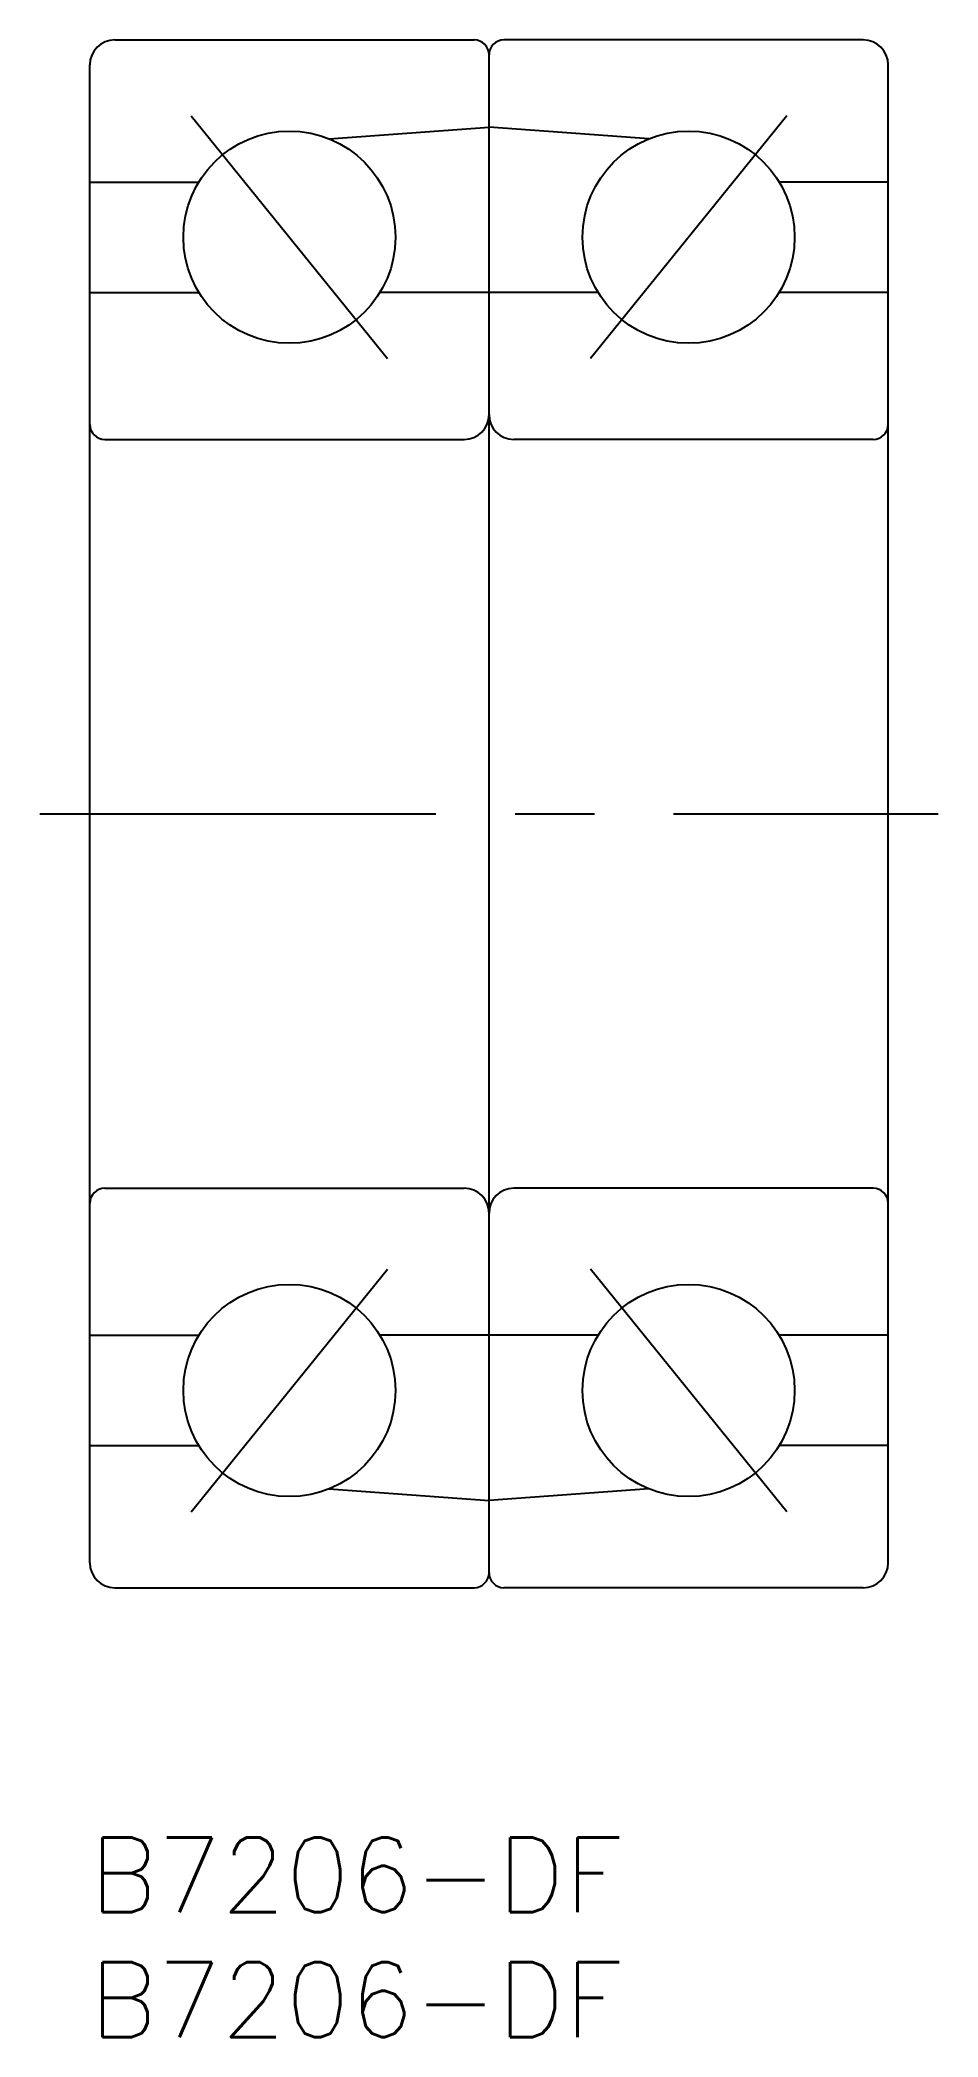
# Model space of a CAD drawing. Extents: x -2 to 34, y -8 to 72.
import ezdxf

# ---------------------------------------------------------------- set-up
doc = ezdxf.new("R2010")
doc.units = 0
doc.header["$LTSCALE"] = 0.5
doc.linetypes.add('CENTER', pattern=[50.8, 31.75, -6.35, 6.35, -6.35])
for name, color, linetype in [('MSM_CENTER', 1, 'CENTER'), ('MSM_CONTINUOUS', 7, 'CONTINUOUS'), ('MSM_PART_NUMBER', 7, 'CONTINUOUS')]:
    doc.layers.add(name, color=color, linetype=linetype)
doc.styles.get("Standard").update_dxf_attribs({"font": 'txt.shx', "height": 1, "bigfont": 'bigfont.shx'})

# ---------------------------------------------------------------- blocks, each defined once
blk = doc.blocks.new('*U2')
at = {"layer": 'MSM_PART_NUMBER'}
blk.add_text('B7206-DF', height=3, dxfattribs=at).set_placement((0, -3))
blk = doc.blocks.new('*U3')
at = {"layer": 'MSM_PART_NUMBER'}
blk.add_text('B7206-DF', height=3, dxfattribs=at).set_placement((0, -8))

msp = doc.modelspace()

# ---------------------------------------------------------------- linework, layer by layer
at = {"layer": 'MSM_CENTER'}
for p, q in [((4.068, 68.958), (11.932, 59.241)), ((27.932, 68.958), (20.068, 59.241)), ((-2, 41), (34, 41)), ((4.068, 13.042), (11.932, 22.759)), ((27.932, 13.042), (20.068, 22.759))]:
    msp.add_line(p, q, dxfattribs=at)
at = {"layer": 'MSM_CONTINUOUS'}
for p, q in [((1, 72), (15.4, 72)), ((31, 72), (16.6, 72)), ((16, 10.6), (16, 71.4)), ((0, 11), (0, 71)), ((32, 11), (32, 71)), ((9.59, 68.041), (16, 68.509)), ((22.41, 68.041), (16, 68.509)), ((0, 66.309), (4.37, 66.309)), ((32, 66.309), (27.63, 66.309)), ((0, 61.889), (4.37, 61.889)), ((20.37, 61.889), (11.63, 61.889)), ((32, 61.889), (27.63, 61.889)), ((0.6, 56), (15, 56)), ((31.4, 56), (17, 56)), ((0.6, 26), (15, 26)), ((31.4, 26), (17, 26)), ((0, 20.111), (4.37, 20.111)), ((20.37, 20.111), (11.63, 20.111)), ((32, 20.111), (27.63, 20.111)), ((0, 15.691), (4.37, 15.691)), ((32, 15.691), (27.63, 15.691)), ((9.59, 13.959), (16, 13.491)), ((22.41, 13.959), (16, 13.491)), ((1, 10), (15.4, 10)), ((31, 10), (16.6, 10))]:
    msp.add_line(p, q, dxfattribs=at)
for centre in [(8, 64.099), (24, 64.099), (8, 17.901), (24, 17.901)]:
    msp.add_circle(centre, 4.25, dxfattribs=at)
for centre, radius, start, end in [((1, 71), 1, 90, 180), ((31, 71), 1, 0, 90), ((15.4, 71.4), 0.6, 0, 90), ((16.6, 71.4), 0.6, 90, 180), ((15, 57), 1, 270, 0), ((17, 57), 1, 180, 270), ((0.6, 56.6), 0.6, 180, 270), ((31.4, 56.6), 0.6, 270, 0), ((0.6, 25.4), 0.6, 90, 180), ((15, 25), 1, 0, 90), ((17, 25), 1, 90, 180), ((31.4, 25.4), 0.6, 0, 90), ((1, 11), 1, 180, 270), ((15.4, 10.6), 0.6, 270, 0), ((16.6, 10.6), 0.6, 180, 270), ((31, 11), 1, 270, 0)]:
    msp.add_arc(centre, radius, start, end, dxfattribs=at)

# ---------------------------------------------------------------- block references
for name in ['*U2', '*U3']:
    msp.add_blockref(name, (0, 0), dxfattribs=at)

doc.saveas('drawing.dxf')
